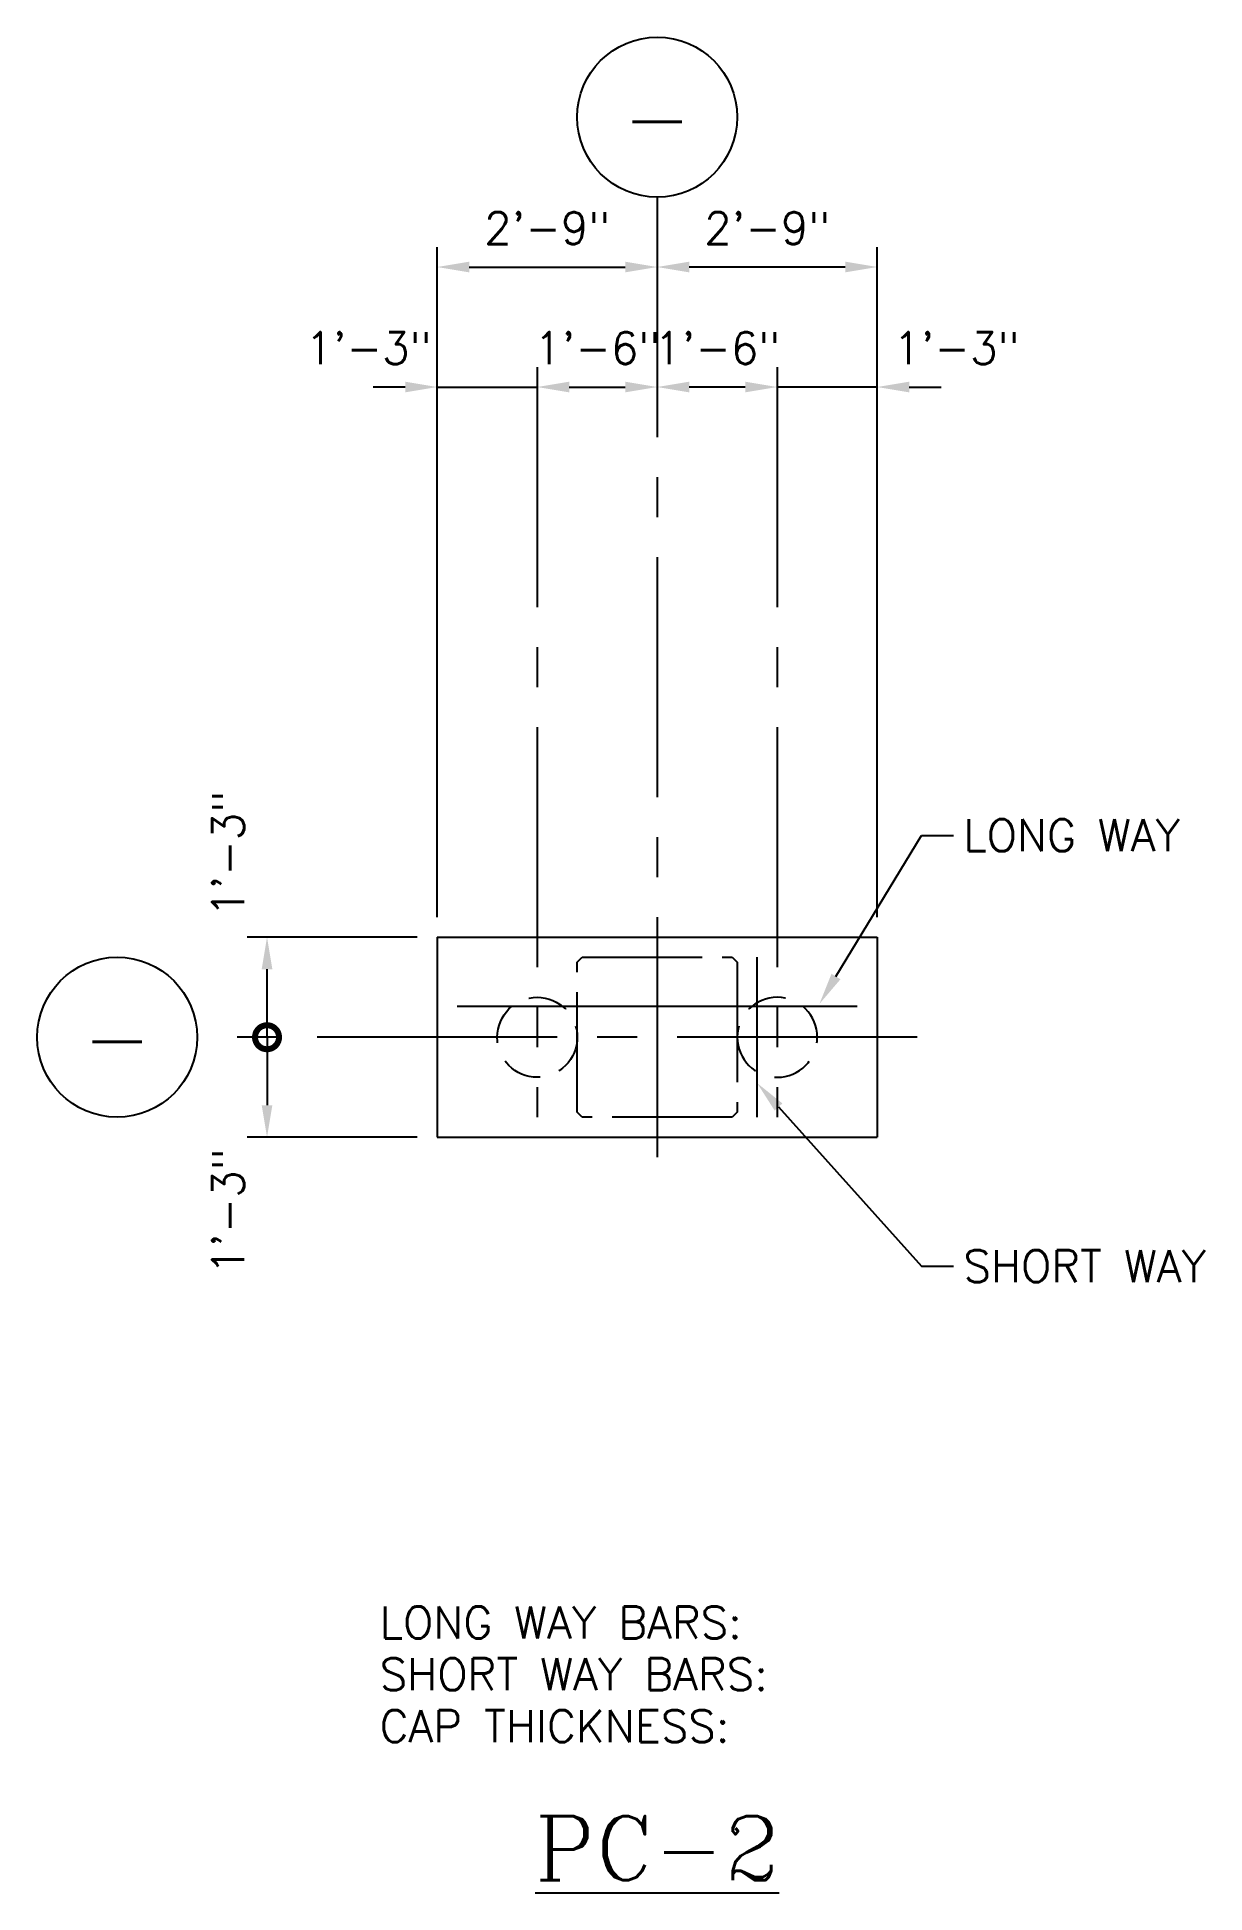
# Model space of a CAD drawing. Header units: inches. Extents: x -93 to 82, y -128 to 150.
import ezdxf
from ezdxf import colors
from ezdxf.entities.mleader import LeaderData, LeaderLine
from ezdxf.math import Vec2, Vec3

# ---------------------------------------------------------------- set-up
doc = ezdxf.new("R2010")
doc.units = ezdxf.units.IN
doc.header["$LTSCALE"] = 48
doc.header["$MEASUREMENT"] = 0
for name, pattern in [('CENTER2', [1.125, 0.75, -0.125, 0.125, -0.125]), ('EXIST', [1.0625, 0.375, -0.0625, 0.0625, -0.0625, 0.0625, -0.0625, 0.375]), ('HIDDEN2', [0.1875, 0.125, -0.0625])]:
    doc.linetypes.add(name, pattern=pattern)
for name, color, linetype in [('S-DIMS', 1, 'Continuous'), ('S-EXST', 200, 'EXIST'), ('S-GRID', 8, 'CENTER2'), ('S-RBAR', 3, 'Continuous'), ('S-SECT-CONC', 4, 'Continuous'), ('S-TEXT', 2, 'Continuous'), ('S-TEXT @ 12', 2, 'Continuous')]:
    doc.layers.add(name, color=color, linetype=linetype)
doc.styles.add('SIMPLEX', font='SIMPLEX.shx', dxfattribs={"height": 4.8})
doc.styles.get("Standard").update_dxf_attribs({"font": 'simplex.shx'})
doc.styles.add('TITLE TEXT', font='romanc.shx', dxfattribs={"height": 0.203125})
doc.dimstyles.get("Standard").update_dxf_attribs({"dimscale": 48, "dimtxt": 0.1, "dimasz": 0.1, "dimexe": 0.0625, "dimexo": 0.0625, "dimgap": 0.0625, "dimtad": 1, "dimdec": 4, "dimzin": 3, "dimdsep": 46, "dimlunit": 4, "dimtxsty": 'Standard', "dimcen": 0.1, "dimclrd": 256, "dimclre": 256, "dimclrt": 2, "dimadec": 4, "dimazin": 0, "dimtfac": 0.75, "dimtdec": 4, "dimtmove": 2, "dimatfit": 3, "dimfxl": 1, "dimfrac": 1, "dimtolj": 1, "dimtzin": 0, "dimarcsym": 0})

# ---------------------------------------------------------------- blocks, each defined once
blk = doc.blocks.new('PILE12')
at = {"color": 0, "linetype": 'HIDDEN2'}
blk.add_circle((0, 0), 6, dxfattribs=at)
blk = doc.blocks.new('Pcap12')
at = {"color": 0, "linetype": 'ByBlock'}
for p, q in [((-33, 15), (-33, -15)), ((-33, 15), (33, 15)), ((33, 15), (33, -15)), ((-33, -15), (33, -15))]:
    blk.add_line(p, q, dxfattribs=at)
at = {"linetype": 'HIDDEN2', "ltscale": 0.25}
blk.add_blockref('PILE12', (-18, 0), dxfattribs=at)
at = {"linetype": 'HIDDEN2', "ltscale": 0.25, "xscale": -1}
blk.add_blockref('PILE12', (18, 0), dxfattribs=at)
blk = doc.blocks.new('*D624')
at = {"layer": 'Defpoints', "color": 0}
for p in [(0, 115.52), (0, 115.52), (-33, 15)]:
    blk.add_point(p, dxfattribs=at)
at = {"layer": 'S-DIMS', "lineweight": -2}
for p, q in [((-33, 18), (-33, 118.52)), ((-28.2, 115.52), (-4.8, 115.52))]:
    blk.add_line(p, q, dxfattribs=at)
at = {"layer": 'S-DIMS'}
for points in [[(-28.2, 116.32), (-28.2, 114.72), (-33, 115.52)], [(-4.8, 116.32), (-4.8, 114.72), (0, 115.52)]]:
    blk.add_solid(points, dxfattribs=at)
at = {"layer": 'S-DIMS', "color": 2, "insert": (-16.5, 121.37), "char_height": 4.8, "attachment_point": 5}
blk.add_mtext('\\A1;2\'-9"', dxfattribs=at)
blk = doc.blocks.new('*D625')
at = {"layer": 'Defpoints', "color": 0}
for p in [(0, 115.52), (0, 115.52), (33, 15)]:
    blk.add_point(p, dxfattribs=at)
at = {"layer": 'S-DIMS', "lineweight": -2}
for p, q in [((33, 18), (33, 118.52)), ((28.2, 115.52), (4.8, 115.52))]:
    blk.add_line(p, q, dxfattribs=at)
at = {"layer": 'S-DIMS'}
for points in [[(4.8, 116.32), (4.8, 114.72), (0, 115.52)], [(28.2, 116.32), (28.2, 114.72), (33, 115.52)]]:
    blk.add_solid(points, dxfattribs=at)
at = {"layer": 'S-DIMS', "color": 2, "insert": (16.5, 121.37), "char_height": 4.8, "attachment_point": 5}
blk.add_mtext('\\A1;2\'-9"', dxfattribs=at)
blk = doc.blocks.new('*D626')
at = {"layer": 'Defpoints', "color": 0}
for p in [(-18, 97.52), (0, 97.52), (0, 97.52)]:
    blk.add_point(p, dxfattribs=at)
at = {"layer": 'S-DIMS', "lineweight": -2}
blk.add_line((-13.2, 97.52), (-4.8, 97.52), dxfattribs=at)
at = {"layer": 'S-DIMS'}
for points in [[(-13.2, 98.32), (-13.2, 96.72), (-18, 97.52)], [(-4.8, 98.32), (-4.8, 96.72), (0, 97.52)]]:
    blk.add_solid(points, dxfattribs=at)
at = {"layer": 'S-DIMS', "color": 2, "insert": (-9, 103.37), "char_height": 4.8, "attachment_point": 5}
blk.add_mtext('\\A1;1\'-6"', dxfattribs=at)
blk = doc.blocks.new('*D627')
at = {"layer": 'Defpoints', "color": 0}
for p in [(0, 97.52), (0, 97.52), (18, 97.52)]:
    blk.add_point(p, dxfattribs=at)
at = {"layer": 'S-DIMS', "lineweight": -2}
blk.add_line((13.2, 97.52), (4.8, 97.52), dxfattribs=at)
at = {"layer": 'S-DIMS'}
for points in [[(4.8, 98.32), (4.8, 96.72), (0, 97.52)], [(13.2, 98.32), (13.2, 96.72), (18, 97.52)]]:
    blk.add_solid(points, dxfattribs=at)
at = {"layer": 'S-DIMS', "color": 2, "insert": (9, 103.37), "char_height": 4.8, "attachment_point": 5}
blk.add_mtext('\\A1;1\'-6"', dxfattribs=at)
blk = doc.blocks.new('*D628')
at = {"layer": 'Defpoints', "color": 0}
for p in [(-33, 97.52), (-18, 97.52), (-18, 97.52)]:
    blk.add_point(p, dxfattribs=at)
at = {"layer": 'S-DIMS', "lineweight": -2}
for p, q in [((-37.8, 97.52), (-42.6, 97.52)), ((-33, 97.52), (-18, 97.52)), ((-13.2, 97.52), (-8.4, 97.52))]:
    blk.add_line(p, q, dxfattribs=at)
at = {"layer": 'S-DIMS'}
for points in [[(-37.8, 98.32), (-37.8, 96.72), (-33, 97.52)], [(-13.2, 98.32), (-13.2, 96.72), (-18, 97.52)]]:
    blk.add_solid(points, dxfattribs=at)
at = {"layer": 'S-DIMS', "color": 2, "insert": (-43.31, 103.37), "char_height": 4.8, "attachment_point": 5}
blk.add_mtext('\\A1;1\'-3"', dxfattribs=at)
blk = doc.blocks.new('*D629')
at = {"layer": 'Defpoints', "color": 0}
for p in [(18, 97.52), (18, 97.52), (33, 97.52)]:
    blk.add_point(p, dxfattribs=at)
at = {"layer": 'S-DIMS', "lineweight": -2}
for p, q in [((13.2, 97.52), (8.4, 97.52)), ((33, 97.52), (18, 97.52)), ((37.8, 97.52), (42.6, 97.52))]:
    blk.add_line(p, q, dxfattribs=at)
at = {"layer": 'S-DIMS'}
for points in [[(13.2, 98.32), (13.2, 96.72), (18, 97.52)], [(37.8, 98.32), (37.8, 96.72), (33, 97.52)]]:
    blk.add_solid(points, dxfattribs=at)
at = {"layer": 'S-DIMS', "color": 2, "insert": (44.87, 103.37), "char_height": 4.8, "attachment_point": 5}
blk.add_mtext('\\A1;1\'-3"', dxfattribs=at)
blk = doc.blocks.new('_DotSmall')
at = {"color": 0, "linetype": 'ByBlock', "const_width": 0.75}
blk.add_lwpolyline([(-0.09375, 0, 1), (0.09375, 0, 1)], format="xyb", close=True, dxfattribs=at)
blk = doc.blocks.new('*D630')
at = {"layer": 'Defpoints', "color": 0}
for p in [(-58.52, 0), (-58.52, -15), (-33, -15)]:
    blk.add_point(p, dxfattribs=at)
at = {"layer": 'S-DIMS', "lineweight": -2}
for p, q in [((-58.52, 0), (-58.52, -10.2)), ((-36, -15), (-61.52, -15))]:
    blk.add_line(p, q, dxfattribs=at)
at = {"layer": 'S-DIMS'}
blk.add_solid([(-59.32, -10.2), (-57.72, -10.2), (-58.52, -15)], dxfattribs=at)
at = {"layer": 'S-DIMS', "lineweight": -2, "xscale": 4.800000000000001, "yscale": 4.800000000000001, "zscale": 4.800000000000001, "rotation": 90}
blk.add_blockref('_DotSmall', (-58.52, 0), dxfattribs=at)
at = {"layer": 'S-DIMS', "color": 2, "insert": (-64.37, -26.14), "char_height": 4.8, "attachment_point": 5, "rotation": 90}
blk.add_mtext('\\A1;1\'-3"', dxfattribs=at)
blk = doc.blocks.new('*D631')
at = {"layer": 'Defpoints', "color": 0}
for p in [(-58.52, 15), (-33, 15), (-58.52, 0)]:
    blk.add_point(p, dxfattribs=at)
at = {"layer": 'S-DIMS', "lineweight": -2}
for p, q in [((-36, 15), (-61.52, 15)), ((-58.52, 0), (-58.52, 10.2))]:
    blk.add_line(p, q, dxfattribs=at)
at = {"layer": 'S-DIMS'}
blk.add_solid([(-59.32, 10.2), (-57.72, 10.2), (-58.52, 15)], dxfattribs=at)
at = {"layer": 'S-DIMS', "lineweight": -2, "xscale": 4.800000000000001, "yscale": 4.800000000000001, "zscale": 4.800000000000001, "rotation": 270}
blk.add_blockref('_DotSmall', (-58.52, 0), dxfattribs=at)
at = {"layer": 'S-DIMS', "color": 2, "insert": (-64.37, 27.5), "char_height": 4.8, "attachment_point": 5, "rotation": 90}
blk.add_mtext('\\A1;1\'-3"', dxfattribs=at)
blk = doc.blocks.new('*U689')
at = {"color": 0, "linetype": 'ByBlock'}
blk.add_lwpolyline([(12, 11.25), (12, -11.25), (11.25, -12), (-11.25, -12), (-12, -11.25), (-12, 11.25), (-11.25, 12), (11.25, 12)], close=True, dxfattribs=at)

msp = doc.modelspace()

# ---------------------------------------------------------------- linework, layer by layer
at = {"layer": 'S-GRID'}
for p, q in [((0, 126), (0, -21)), ((-18, 100.51783), (-18, -12)), ((18, 100.51783), (18, -12)), ((39, 0), (-69, 0))]:
    msp.add_line(p, q, dxfattribs=at)
at = {"layer": 'S-RBAR'}
for p, q in [((14.97987, -12), (14.97987, 12)), ((-30, 4.65307), (30, 4.65307))]:
    msp.add_line(p, q, dxfattribs=at)
at = {"layer": 'S-TEXT'}
for centre in [(0, 138), (-81, 0)]:
    msp.add_circle(centre, 12, dxfattribs=at)

# ---------------------------------------------------------------- block references
at = {"layer": 'S-EXST'}
msp.add_blockref('*U689', (-0.00001, 0), dxfattribs=at)
at = {"layer": 'S-SECT-CONC'}
msp.add_blockref('Pcap12', (0, 0), dxfattribs=at)

# ---------------------------------------------------------------- texts
at = {"layer": 'S-TEXT'}
for s, p in [('LONG WAY BARS:', (-41.619, -90.16938)), ('SHORT WAY BARS:', (-41.619, -97.94081)), ('CAP THICKNESS:', (-41.619, -105.71224))]:
    msp.add_text(s, height=4.8, dxfattribs=at).set_placement(p)
at = {"layer": 'S-TEXT', "char_height": 9.59999, "width": 1.70530256582424e-13, "attachment_point": 5, "style": 'SIMPLEX'}
for insert in [(0, 138), (-81, 0)]:
    msp.add_mtext('-', dxfattribs=dict(at, insert=insert))
at = {"layer": 'S-TEXT @ 12', "color": 3, "insert": (0, -121.61028), "char_height": 9.6, "width": 1.70530256582424e-13, "attachment_point": 5, "style": 'TITLE TEXT'}
msp.add_mtext('{\\LPC-2}', dxfattribs=at)

# ---------------------------------------------------------------- dimensions: what is measured, and where the dimension line sits
at = {"layer": 'S-DIMS'}
dim = msp.add_linear_dim(base=(0, 115.51783), p1=(-33, 15), p2=(0, 115.51783), dimstyle='Standard', dxfattribs=at)
dim.commit()
dim.dimension.update_dxf_attribs({"geometry": '*D624', "text_midpoint": (-16.5, 121.37497)})
dim = msp.add_linear_dim(base=(0, 115.51783), p1=(33, 15), p2=(0, 115.51783), angle=180, dimstyle='Standard', dxfattribs=at)
dim.commit()
dim.dimension.update_dxf_attribs({"geometry": '*D625', "text_midpoint": (16.5, 121.37497)})
for base, p1, p2, picture, middle in [((-18.00001, 97.51783), (-33, 97.51783), (-18.00001, 97.51783), '*D628', (-43.30799, 103.37497)), ((0, 97.51783), (-18, 97.51783), (0, 97.51783), '*D626', (-9, 103.37497))]:
    dim = msp.add_linear_dim(base=base, p1=p1, p2=p2, dimstyle='Standard', dxfattribs=at)
    dim.commit()
    dim.dimension.update_dxf_attribs({"geometry": picture, "text_midpoint": middle, "dimtype": 160})
for base, p1, p2, picture, middle in [((0, 97.51783), (18, 97.51783), (0, 97.51783), '*D627', (9, 103.37497)), ((18, 97.51783), (33, 97.51783), (18, 97.51783), '*D629', (44.87394, 103.37497))]:
    dim = msp.add_linear_dim(base=base, p1=p1, p2=p2, angle=180, dimstyle='Standard', dxfattribs=at)
    dim.commit()
    dim.dimension.update_dxf_attribs({"geometry": picture, "text_midpoint": middle, "dimtype": 160})
for base, p2, angle, picture, middle in [((-58.51783, 15), (-33, 15), 90, '*D631', (-64.37497, 27.49978)), ((-58.51783, -15), (-33, -15), 270, '*D630', (-64.37497, -26.13921))]:
    dim = msp.add_linear_dim(base=base, p1=(-58.51783, 0), p2=p2, angle=angle, dimstyle='Standard', override={"dimblk1": 'DotSmall', "dimsah": 1}, dxfattribs=at)
    dim.commit()
    dim.dimension.update_dxf_attribs({"geometry": picture, "text_midpoint": middle, "dimtype": 160})

# ---------------------------------------------------------------- leaders
at = {"layer": 'S-TEXT'}
ml = msp.add_multileader_mtext('Standard', dxfattribs=at)
ml.set_content('LONG WAY', color=256)
ml.set_leader_properties()
ml.build(insert=Vec2(0, 0))
ml.multileader.update_dxf_attribs({"dogleg_length": 0.1, "arrow_head_size": 4.8, "scale": 12})
ctx = ml.context
ctx.base_point, ctx.scale, ctx.char_height, ctx.arrow_head_size, ctx.landing_gap_size, ctx.plane_origin = Vec3(44.42699, 30.28115), 12, 4.8, 4.8, 1.5, Vec3(50.32107, -29.90263)
notes = []
notes.append((ctx, [(0, (1, 1, 0), (39.62699, 30.28115), (1, 0), 4.8, [(0, [(24.32375, 5)], 0, [])])]))
ctx.mtext.insert, ctx.mtext.flow_direction = Vec3(45.92699, 32.68295), 5
ml = msp.add_multileader_mtext('Standard', dxfattribs=at)
ml.set_content('SHORT WAY', color=256)
ml.set_leader_properties()
ml.build(insert=Vec2(0, 0))
ml.multileader.update_dxf_attribs({"dogleg_length": 0.1, "arrow_head_size": 4.8, "scale": 12})
ctx = ml.context
ctx.base_point, ctx.scale, ctx.char_height, ctx.arrow_head_size, ctx.landing_gap_size, ctx.plane_origin = Vec3(44.42699, -34.34586), 12, 4.8, 4.8, 1.5, Vec3(50.32107, -70.06346)
notes.append((ctx, [(0, (1, 1, 0), (39.62699, -34.34586), (1, 0), 4.8, [(0, [(14.97987, -6.87518)], 0, [])])]))
ctx.mtext.insert, ctx.mtext.flow_direction = Vec3(45.92699, -31.90987), 5
for ctx, leaders in notes:
    for number, flags, end, landing, length, lines in leaders:
        leader = LeaderData()
        leader.index, (leader.has_last_leader_line, leader.has_dogleg_vector, leader.attachment_direction) = number, flags
        leader.last_leader_point, leader.dogleg_vector, leader.dogleg_length = Vec3(end), Vec3(landing), length
        for number, points, colour, breaks in lines:
            line = LeaderLine()
            line.index, line.vertices, line.color, line.breaks = number, Vec3.list(points), colors.encode_raw_color(colour), breaks
            leader.lines.append(line)
        ctx.leaders.append(leader)

doc.saveas('drawing.dxf')
